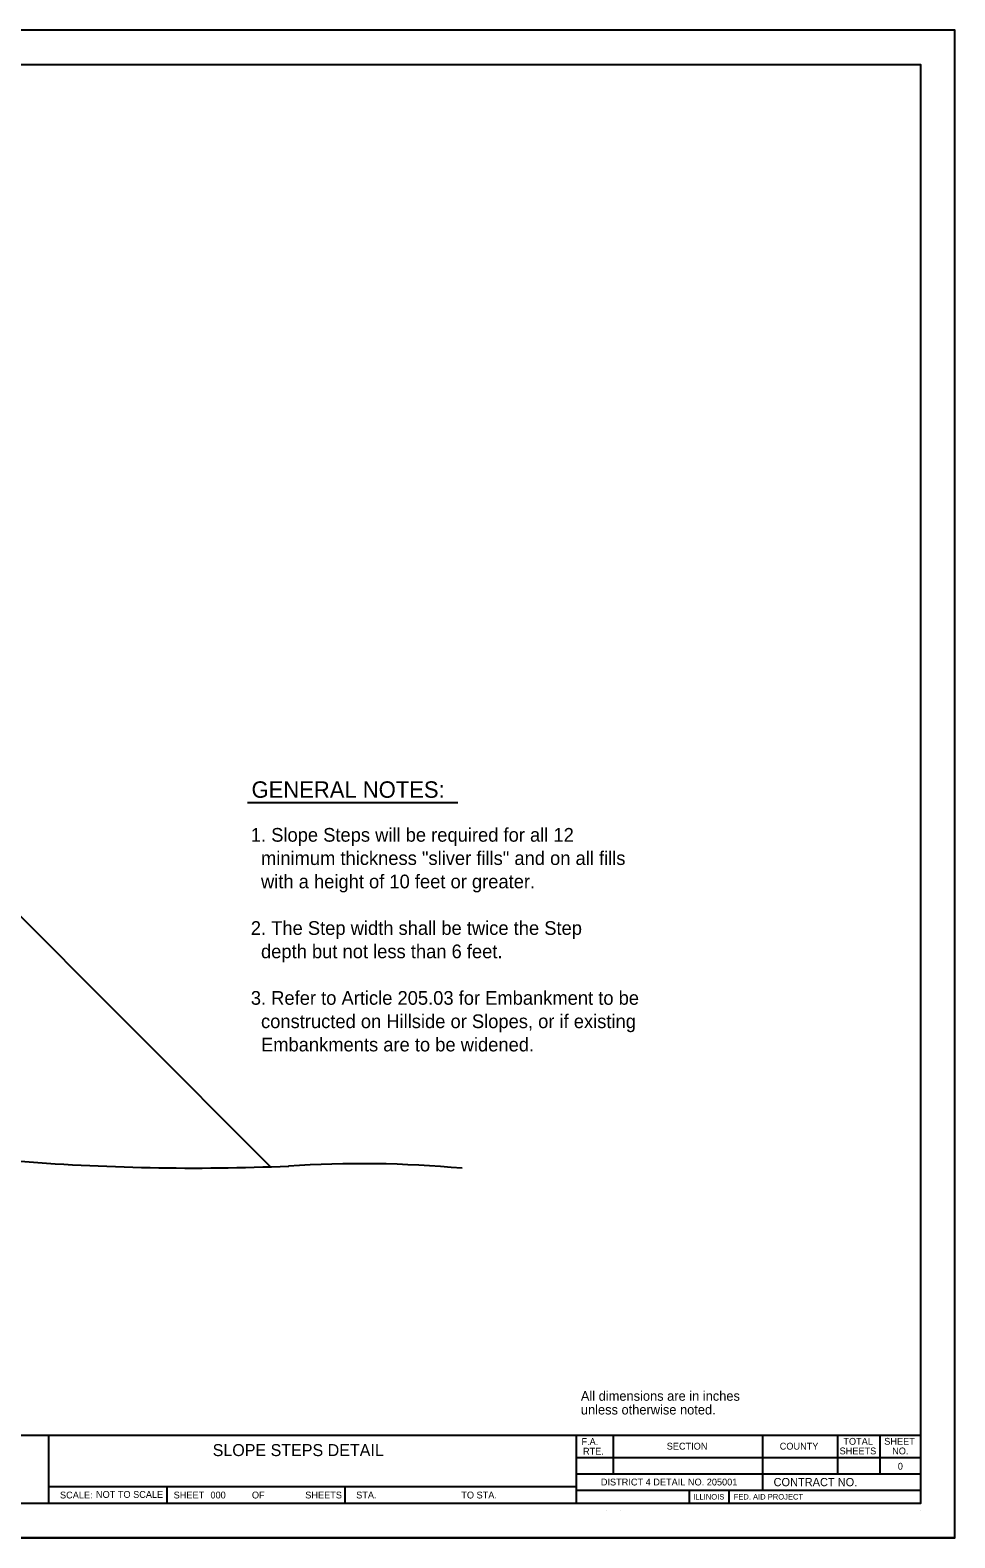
# Model space of a CAD drawing. Extents: x 0 to 2.83, y 0 to 1.83.
# Drawn here: x 1.709 to 2.833, y 0 to 1.833 of the extents above; entities that cross this region are included whole.
import ezdxf

# ---------------------------------------------------------------- set-up
doc = ezdxf.new("R2010")
doc.units = 0
for name, color, linetype in [('RD_Pr_Roadway_Notes', 7, 'Continuous'), ('SH_General_Details', 7, 'Continuous'), ('SH_Printer_Plotting_Border', 7, 'Continuous')]:
    doc.layers.add(name, color=color, linetype=linetype)

msp = doc.modelspace()

# ---------------------------------------------------------------- linework, layer by layer
at = {"layer": 'RD_Pr_Roadway_Notes'}
msp.add_line((1.9734, 0.8941), (2.229, 0.8941), dxfattribs=at)
at = {"layer": 'SH_General_Details'}
for p, q in [((2.8333, 1.8333), (0, 1.8333)), ((2.8333, 0), (2.8333, 1.8333)), ((2.0014, 0.4513), (0.9304, 1.5222)), ((0.1667, 0.125), (2.7917, 0.125)), ((1.7312, 0.125), (1.7312, 0.0417)), ((2.3729, 0.125), (2.3729, 0.0417)), ((2.4179, 0.125), (2.4179, 0.0779)), ((2.5995, 0.125), (2.5995, 0.0579)), ((2.6905, 0.125), (2.6905, 0.0779)), ((2.7423, 0.125), (2.7423, 0.0779)), ((2.3729, 0.0979), (2.7917, 0.0979)), ((2.3729, 0.0779), (2.7917, 0.0779)), ((1.7312, 0.0625), (2.3729, 0.0625)), ((1.875, 0.0625), (1.875, 0.0417)), ((2.0917, 0.0625), (2.0917, 0.0417)), ((2.3729, 0.0579), (2.7917, 0.0579)), ((2.5101, 0.0579), (2.5101, 0.0417)), ((2.5585, 0.0579), (2.5585, 0.0417)), ((2.4095, 0.0333), (2.4095, 0.0333)), ((2.4262, 0.0333), (2.4262, 0.0333)), ((2.7917, 0.0333), (2.7917, 0.0333)), ((2.8333, 0), (0, 0))]:
    msp.add_line(p, q, dxfattribs=at)
msp.add_lwpolyline([(0.1667, 1.7917), (2.7917, 1.7917), (2.7917, 0.0417), (0.1667, 0.0417)], close=True, dxfattribs=at)
for centre, radius, start, end in [((1.9091, 3.181), 2.7313, 265.332, 272.3968), ((2.1107, -0.8892), 1.3442, 84.7333, 93.7284)]:
    msp.add_arc(centre, radius, start, end, dxfattribs=at)
at = {"layer": 'SH_Printer_Plotting_Border'}
msp.add_lwpolyline([(0, 0), (2.8333, 0), (2.8333, 1.8333), (0, 1.8333)], close=True, dxfattribs=at)

# ---------------------------------------------------------------- texts
at = {"layer": 'RD_Pr_Roadway_Notes'}
for s, height, p in [('GENERAL NOTES:', 0.02, (1.9782, 0.8999)), ('1. Slope Steps will be required for all 12', 0.016667, (1.9773, 0.8465)), ('  minimum thickness "sliver fills" and on all fills', 0.016667, (1.9773, 0.8182)), ('  with a height of 10 feet or greater.', 0.016667, (1.9773, 0.7898)), ('2. The Step width shall be twice the Step', 0.016667, (1.9773, 0.7332)), ('  depth but not less than 6 feet.', 0.016667, (1.9773, 0.7048)), ('3. Refer to Article 205.03 for Embankment to be', 0.016667, (1.9773, 0.6482)), ('  constructed on Hillside or Slopes, or if existing', 0.016667, (1.9773, 0.6198)), ('  Embankments are to be widened.', 0.016667, (1.9773, 0.5915)), ('All dimensions are in inches', 0.011668, (2.3786, 0.1667)), ('unless otherwise noted.', 0.011668, (2.3786, 0.15))]:
    msp.add_text(s, height=height, dxfattribs=at).set_placement(p)
at = {"layer": 'SH_General_Details'}
for s, height, p in [('SLOPE STEPS DETAIL', 0.014583, (1.9309, 0.0994)), ('F.A.  ', 0.00833, (2.3793, 0.1129)), ('SECTION', 0.00833, (2.483, 0.1073)), ('COUNTY', 0.00833, (2.6204, 0.1073)), ('SHEETS', 0.00833, (2.6932, 0.1015)), ('TOTAL', 0.00833, (2.6978, 0.1132)), ('SHEET', 0.00833, (2.7475, 0.1132)), ('NO.', 0.00833, (2.7571, 0.1015)), ('RTE.', 0.00833, (2.3812, 0.1012)), ('0', 0.00833, (2.764, 0.0829)), ('SCALE:          ', 0.008333, (1.7453, 0.0479)), ('NOT TO SCALE', 0.008333, (1.789, 0.0486)), ('SHEET', 0.00833, (1.8835, 0.0479)), ('000', 0.00833, (1.9282, 0.0479)), ('OF', 0.00833, (1.9786, 0.0479)), ('SHEETS', 0.00833, (2.0435, 0.0479)), ('STA.', 0.00833, (2.1054, 0.0479)), ('TO STA.', 0.00833, (2.2332, 0.0479)), ('DISTRICT 4 DETAIL NO. 205001', 0.008333, (2.4029, 0.0637)), ('CONTRACT NO.      ', 0.01, (2.6129, 0.0628)), ('ILLINOIS', 0.00667, (2.5152, 0.0466)), ('FED. AID PROJECT', 0.006667, (2.5644, 0.0466))]:
    msp.add_text(s, height=height, dxfattribs=at).set_placement(p)

doc.saveas('drawing.dxf')
